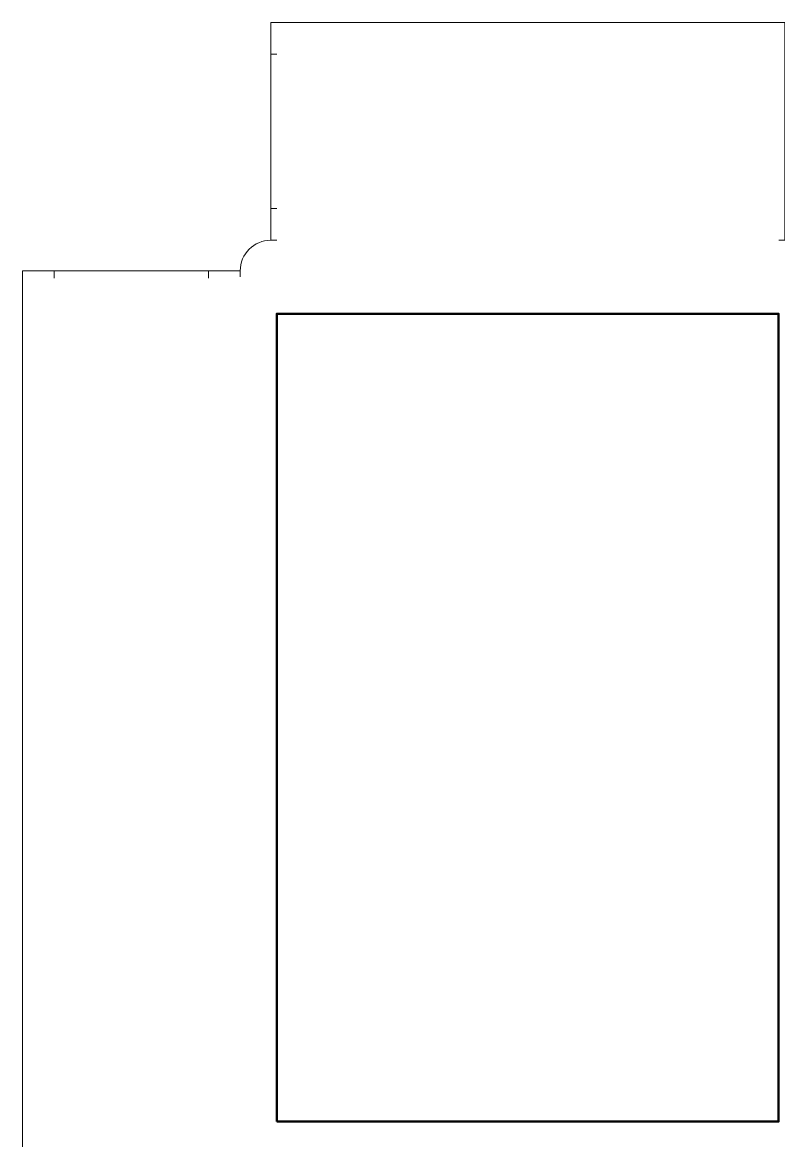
# Model space of a CAD drawing. Header units: centimetres. Extents: x -56 to 56, y -79 to 77.
# Drawn here: x -56.1 to 5.7, y -14.8 to 76.5 of the extents above; entities that cross this region are included whole.
import ezdxf

# ---------------------------------------------------------------- set-up
doc = ezdxf.new("R2010")
doc.units = ezdxf.units.CM
doc.header["$MEASUREMENT"] = 0
doc.layers.add('Layer 1', color=7, linetype='Continuous')

msp = doc.modelspace()

# ---------------------------------------------------------------- linework, layer by layer
at = {"layer": 'Layer 1', "color": 250, "lineweight": 20}
msp.add_open_spline([(-35.28556, 58.72499), (-35.28556, 58.72499), (-35.78552, 58.72499), (-35.78552, 58.72499), (-35.78552, 58.72499), (-35.78552, 76.52499), (-35.78552, 76.52499), (-35.78552, 76.52499), (6.21448, 76.52499), (6.21448, 76.52499), (6.21448, 76.52499), (6.21448, 58.72499), (6.21448, 58.72499), (6.21448, 58.72499), (5.71448, 58.72499), (5.71448, 58.72499)], degree=3, knots=[0, 0, 0, 0, 0.2, 0.2, 0.2, 0.4, 0.4, 0.4, 0.6, 0.6, 0.6, 0.8, 0.8, 0.8, 1, 1, 1, 1], dxfattribs=at)
at = {"layer": 'Layer 1', "color": 250, "lineweight": 9}
for points in [[(-35.78556, 73.92499), (-35.78556, 73.92499), (-35.28556, 73.92499), (-35.28556, 73.92499)], [(-35.78555, 61.325), (-35.78555, 61.325), (-35.28555, 61.325), (-35.28555, 61.325)], [(-53.48555, 56.22501), (-53.48555, 56.22501), (-53.48555, 55.62936), (-53.48555, 55.62936)], [(-40.88336, 56.22501), (-40.88336, 56.22501), (-40.88336, 55.62936), (-40.88336, 55.62936)]]:
    msp.add_open_spline(points, degree=3, dxfattribs=at)
for points, knots in [([(-35.28556, 58.725), (-35.28556, 58.725), (-35.78556, 58.725), (-35.78556, 58.725), (-35.78556, 58.725), (-35.78556, 58.725), (-35.78556, 58.725), (-37.16055, 58.725), (-38.28555, 57.60001), (-38.28555, 56.225), (-38.28555, 56.225), (-38.28555, 56.225), (-38.28555, 56.225), (-38.28555, 56.225), (-38.28555, 55.725), (-38.28555, 55.725)], [0, 0, 0, 0, 0.2, 0.2, 0.2, 0.4, 0.4, 0.4, 0.6, 0.6, 0.6, 0.8, 0.8, 0.8, 1, 1, 1, 1]), ([(-38.28555, -78.77499), (-38.28555, -78.77499), (-53.48555, -78.77499), (-53.48555, -78.77499), (-53.48555, -78.77499), (-53.48555, -78.77499), (-53.48555, -78.77499), (-53.48555, -78.77499), (-56.08555, -78.77499), (-56.08555, -78.77499), (-56.08555, -78.77499), (-56.08555, -78.77499), (-56.08555, -78.77499), (-56.08555, -78.77498), (-56.08555, 56.22501), (-56.08555, 56.22501), (-56.08555, 56.22501), (-56.08555, 56.22501), (-56.08555, 56.22501), (-56.08555, 56.22501), (-53.48555, 56.22501), (-53.48555, 56.22501), (-53.48555, 56.22501), (-53.48555, 56.22501), (-53.48555, 56.22501), (-53.48555, 56.22501), (-38.28555, 56.22501), (-38.28555, 56.22501)], [0, 0, 0, 0, 0.11111111, 0.11111111, 0.11111111, 0.22222222, 0.22222222, 0.22222222, 0.33333333, 0.33333333, 0.33333333, 0.44444444, 0.44444444, 0.44444444, 0.55555556, 0.55555556, 0.55555556, 0.66666667, 0.66666667, 0.66666667, 0.77777778, 0.77777778, 0.77777778, 0.88888889, 0.88888889, 0.88888889, 1, 1, 1, 1])]:
    msp.add_open_spline(points, degree=3, knots=knots, dxfattribs=at)
at = {"layer": 'Layer 1', "color": 250, "lineweight": 50}
msp.add_open_spline([(-35.29561, -13.27499), (-35.29561, -13.27499), (5.7044, -13.27499), (5.7044, -13.27499), (5.7044, -13.27499), (5.7044, 52.72501), (5.7044, 52.72501), (5.7044, 52.72501), (-35.29561, 52.72501), (-35.29561, 52.72501), (-35.29561, 52.72501), (-35.29561, -13.27499), (-35.29561, -13.27499)], degree=3, knots=[0, 0, 0, 0, 0.25, 0.25, 0.25, 0.5, 0.5, 0.5, 0.75, 0.75, 0.75, 1, 1, 1, 1], dxfattribs=at)

doc.saveas('drawing.dxf')
